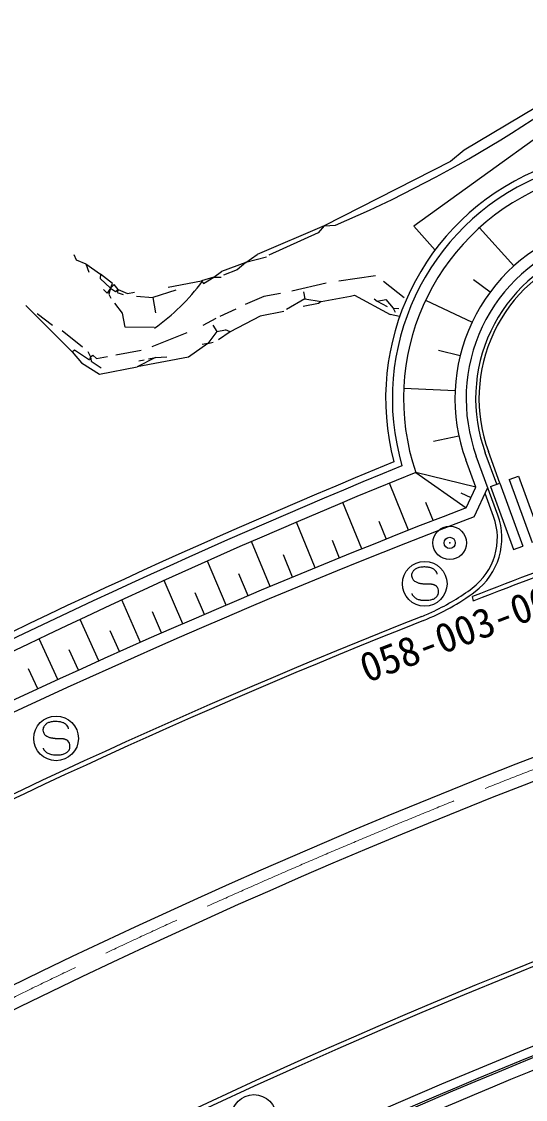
# Model space of a CAD drawing. Units: millimetres, scale not verified. Extents: x 40000 to 680000, y 20000 to 380000.
# Drawn here: x 116915 to 139458, y 272359 to 320586 of the extents above; entities that cross this region are included whole.
import ezdxf
from ezdxf.enums import TextEntityAlignment as Align

# ---------------------------------------------------------------- set-up
doc = ezdxf.new("R2010")
doc.units = ezdxf.units.MM
doc.header["$LTSCALE"] = 1000
doc.header["$PDMODE"] = 32
doc.header["$PDSIZE"] = 500
doc.linetypes.add('CHAIN', pattern=[18.5, 12, -1.5, 3.5, -1.5])
for name, color, linetype, lineweight in [('M-BGD', 7, 'Continuous', 25), ('M-BGD-EXST', 7, 'Continuous', 25), ('M-BMK', 2, 'CHAIN', 13), ('M-BMK-SRVR', 3, 'Continuous', 25), ('M-STR-STRC', 7, 'Continuous', 25), ('M-STR-STRD', 7, 'Continuous', 25)]:
    doc.layers.add(name, color=color, linetype=linetype, lineweight=lineweight)
doc.layers.add('M-OTRS', color=6, linetype='Continuous')
doc.styles.add('ＭＳ ゴシック', font='')
doc.styles.get('ＭＳ ゴシック').set_extended_font_data('MS Gothic')

msp = doc.modelspace()

# ---------------------------------------------------------------- linework, layer by layer
at = {"layer": 'M-BGD'}
for p, q in [((136107, 314327), (130449, 311443)), ((130449, 311443), (127460, 310165)), ((130185, 311135), (127983, 310135)), ((130449, 311443), (130185, 311135)), ((130449, 311443), (130960, 311476)), ((137406, 311364), (138946, 309657)), ((119253, 310159), (119363, 309921)), ((126946, 309809), (127460, 310165)), ((119363, 309921), (119784, 309743)), ((119363, 309921), (119784, 309743)), ((119784, 309743), (120452, 309288)), ((119784, 309743), (119918, 309380)), ((126946, 309809), (125859, 309409)), ((126946, 309809), (126557, 309477)), ((127870, 310049), (126946, 309809)), ((125520, 309151), (125859, 309409)), ((125520, 309151), (125844, 309147)), ((126557, 309477), (125957, 309234)), ((131110, 308983), (132744, 309229)), ((120895, 308661), (120743, 308438)), ((120895, 308661), (120817, 308388)), ((123473, 308698), (124970, 308982)), ((130549, 308877), (129001, 308519)), ((133115, 308976), (134029, 308245)), ((137134, 309046), (137884, 308488)), ((120583, 308602), (120743, 308438)), ((120817, 308388), (120915, 308212)), ((121230, 308595), (121191, 308459)), ((121191, 308459), (121465, 308381)), ((122062, 308301), (122783, 308244)), ((123820, 308570), (122783, 308244)), ((122783, 308244), (122914, 307557)), ((129583, 308177), (128768, 307699)), ((129523, 308488), (129583, 308177)), ((129583, 308177), (130316, 308057)), ((132684, 308183), (132832, 308082)), ((117101, 307876), (119173, 305813)), ((126502, 307721), (125789, 307392)), ((132832, 308082), (133266, 307841)), ((133539, 307764), (133800, 307749)), ((133539, 307764), (133637, 307589)), ((134401, 307992), (134410, 307985)), ((134992, 308116), (137072, 307134)), ((117620, 307522), (118300, 307005)), ((125614, 307294), (125025, 306989)), ((133828, 307384), (133399, 307479)), ((118734, 306764), (119648, 306033)), ((122845, 306898), (121550, 306911)), ((125474, 307009), (125658, 306721)), ((125658, 306721), (126032, 306792)), ((126243, 306703), (126032, 306792)), ((124312, 306659), (122749, 306040)), ((125658, 306721), (125242, 306189)), ((126243, 306703), (125729, 306346)), ((119883, 305819), (119992, 305581)), ((121139, 305669), (122262, 305883)), ((125242, 306189), (124992, 306142)), ((125242, 306189), (125491, 306237)), ((135576, 305886), (136541, 305646)), ((119992, 305581), (119954, 305444)), ((119992, 305581), (120105, 305667)), ((119992, 305581), (120028, 305394)), ((120028, 305394), (120473, 305091)), ((122906, 305552), (122080, 305137)), ((122158, 305410), (122407, 305458)), ((122594, 305493), (122906, 305552)), ((122906, 305552), (123417, 305585)), ((120396, 304817), (122080, 305137)), ((134016, 304189), (136313, 304083)), ((135347, 301819), (136479, 302058)), ((137234, 299756), (136789, 300976)), ((138221, 298508), (137259, 301147)), ((137234, 299756), (134548, 300415)), ((134548, 300415), (136801, 298826)), ((134234, 297828), (133370, 299933)), ((136562, 299503), (137017, 299291)), ((136801, 298826), (137234, 299756)), ((137169, 298431), (137775, 299733)), ((132138, 296994), (131286, 299067)), ((134988, 299078), (135323, 298254)), ((138033, 298440), (137655, 299476)), ((130048, 296144), (129209, 298186)), ((132895, 298236), (133224, 297428)), ((128040, 295311), (127200, 297316)), ((130808, 297379), (131130, 296586)), ((129043, 295729), (128627, 296733)), ((126068, 294477), (125228, 296446)), ((127053, 294896), (126636, 295882)), ((124133, 293644), (123293, 295576)), ((122234, 292810), (121395, 294706)), ((125100, 294062), (124683, 295030)), ((120371, 291978), (119533, 293838)), ((123183, 293229), (122766, 294178)), ((121302, 292396), (120886, 293327)), ((118544, 291147), (117707, 292972)), ((119457, 291564), (119042, 292478)), ((117636, 290729), (117221, 291625))]:
    msp.add_line(p, q, dxfattribs=at)
for points in [[(143487, 317931), (134459, 311429), (135414, 310362)], [(140556, 317110), (136722, 314831), (136107, 314327)], [(121230, 308595), (121652, 308417), (121964, 308476)], [(128502, 308424), (127753, 308282), (126915, 307929)], [(130316, 308057), (131626, 308306), (131814, 308341), (133399, 307479)], [(121550, 306911), (121431, 307535), (121087, 307986)], [(130316, 308057), (130203, 307971), (129517, 307841)], [(132832, 308082), (133207, 308153), (133539, 307764)], [(128655, 307613), (127595, 307412), (126243, 306703)], [(119173, 305813), (119286, 305899), (119954, 305444)], [(119173, 305813), (119591, 305311), (120396, 304817)], [(125242, 306189), (124389, 305575), (122080, 305137)], [(120105, 305667), (120266, 305504), (120765, 305598)]]:
    msp.add_lwpolyline(points, dxfattribs=at)
for points in [[(120895, 308661), (120984, 308872), (120452, 309288), (120426, 309089)], [(125056, 308869), (125520, 309151), (124970, 308982)], [(121058, 308821), (120895, 308661), (121117, 308509), (121230, 308595)]]:
    msp.add_lwpolyline(points, close=True, dxfattribs=at)
for centre, radius, start, end in [((107828, 365256), 58547, 293.27344, 310.67454), ((144305, 303717), 11100, 113.4762, 194.7988), ((144305, 303717), 10800, 113.5121, 196.1943), ((144305, 303717), 10300, 113.5753, 198.6954), ((144305, 303717), 8000, 109.3937, 200.0324), ((144305, 303717), 7500, 109.3937, 200.0324), ((117699, 314259), 9017, 304.9539, 324.0262), ((249339, 17907), 305739, 112.24961, 123.50924), ((249339, 17907), 305439, 112.19961, 123.50996), ((249339, 17907), 304939, 112.11318, 123.51115), ((248571, 7533), 292000, 91.75739, 121.8149), ((248571, 7533), 312000, 110.99199, 123.87479), ((248571, 7533), 311500, 110.95481, 123.87479), ((135403, 297480), 2800, 306.8497, 20.0324), ((135403, 297480), 3000, 306.8497, 20.0324), ((248571, 7533), 291800, 96.02779, 121.8149), ((248571, 7533), 288020, 91.75739, 119.47252), ((131205, 303082), 9800, 295.1666, 306.8497), ((131205, 303082), 10000, 291.6587, 306.8497), ((248571, 7533), 288500, 96.03231, 121.34499), ((131205, 303082), 9800, 291.6587, 295.1666), ((248571, 7533), 308200, 111.6587, 123.87479), ((248571, 7533), 308000, 111.6587, 123.87479), ((248571, 7533), 283000, 91.75739, 114.71797), ((248571, 7533), 282500, 91.75739, 114.70662), ((248571, 7533), 280700, 91.75739, 114.71397), ((248571, 7533), 288100, 108.27398, 121.18757), ((248571, 7533), 287500, 108.229, 119.47637)]:
    msp.add_arc(centre, radius, start, end, dxfattribs=at)
at = {"layer": 'M-BGD-EXST'}
for points in [[(134687, 295465), (134712, 295460), (134737, 295456), (134763, 295451), (134788, 295447), (134814, 295443), (134839, 295439), (134865, 295436), (134890, 295433), (134916, 295431), (134941, 295429), (134962, 295429), (134983, 295428), (135004, 295428), (135026, 295428), (135047, 295429), (135068, 295429), (135089, 295429), (135110, 295430), (135131, 295430), (135152, 295429), (135164, 295429), (135176, 295429), (135188, 295428), (135199, 295427), (135211, 295426), (135223, 295425), (135234, 295424), (135246, 295423), (135257, 295421), (135269, 295419), (135276, 295418), (135283, 295417), (135290, 295415), (135297, 295414), (135304, 295412), (135311, 295411), (135317, 295409), (135324, 295407), (135331, 295405), (135338, 295403), (135344, 295401), (135350, 295399), (135356, 295397), (135362, 295395), (135368, 295393), (135373, 295390), (135379, 295388), (135385, 295385), (135391, 295383), (135397, 295380), (135403, 295377), (135408, 295374), (135414, 295371), (135420, 295368), (135425, 295365), (135431, 295362), (135436, 295358), (135442, 295354), (135447, 295351), (135452, 295347), (135459, 295341), (135465, 295335), (135472, 295328), (135478, 295322), (135484, 295315)], [(134436, 294888), (134431, 294896), (134426, 294904), (134421, 294911), (134417, 294919), (134412, 294927), (134408, 294935), (134404, 294943), (134400, 294951), (134397, 294960), (134395, 294968), (134393, 294976), (134391, 294984), (134390, 294991)], [(118194, 288549), (118219, 288544), (118245, 288539), (118270, 288535), (118295, 288531), (118321, 288526), (118346, 288523), (118372, 288519), (118397, 288517), (118423, 288515), (118448, 288513), (118469, 288512), (118491, 288512), (118512, 288512), (118533, 288512), (118554, 288512), (118575, 288513), (118596, 288513), (118617, 288513), (118639, 288513), (118660, 288513), (118671, 288513), (118683, 288512), (118695, 288512), (118707, 288511), (118718, 288510), (118730, 288509), (118741, 288508), (118753, 288506), (118765, 288505), (118776, 288503), (118783, 288502), (118790, 288500), (118797, 288499), (118804, 288498), (118811, 288496), (118818, 288494), (118825, 288493), (118832, 288491), (118838, 288489), (118845, 288487), (118851, 288485), (118857, 288483), (118863, 288481), (118869, 288478), (118875, 288476), (118881, 288474), (118887, 288471), (118892, 288469), (118898, 288466), (118904, 288464), (118910, 288461), (118916, 288458), (118921, 288455), (118927, 288452), (118933, 288449), (118938, 288445), (118944, 288442), (118949, 288438), (118954, 288434), (118959, 288430), (118966, 288424), (118973, 288418), (118979, 288412), (118985, 288405), (118992, 288399)], [(117943, 287972), (117938, 287980), (117933, 287987), (117929, 287995), (117924, 288003), (117919, 288011), (117915, 288019), (117911, 288027), (117908, 288035), (117905, 288043), (117902, 288052), (117900, 288060), (117898, 288067), (117897, 288075)]]:
    msp.add_lwpolyline(points, dxfattribs=at)
for centre in [(134953, 295429), (118460, 288513), (127311, 271574)]:
    msp.add_circle(centre, 1000, dxfattribs=at)
for centre, radius, start, end in [((134729, 295806), 347, 114.638, 136.0855), ((134829, 295583), 591, 100.054, 114.5262), ((134919, 295091), 1092, 90.5454, 100.1869), ((134938, 294926), 1257, 82.477, 91.3279), ((135012, 295469), 709, 69.2741, 82.6429), ((135115, 295740), 419, 50.34, 69.2792), ((134662, 295808), 298, 172.3681, 193.7201), ((134653, 295801), 290, 150.0708, 170.8217), ((134662, 295809), 298, 193.7824, 222.17), ((134827, 295700), 491, 135.1508, 149.9367), ((135121, 295759), 401, 40.3943, 49.3685), ((135041, 295668), 521, 31.0741, 42.2143), ((135326, 295840), 188, 15.4849, 31.0741), ((135408, 295868), 101, 353.2451, 12.7461), ((134771, 295908), 445, 222.257, 242.8164), ((134863, 296091), 650, 242.9551, 254.2829), ((135227, 295083), 346, 0.8202, 42.0391), ((134790, 295164), 449, 217.9483, 228.2045), ((134798, 295185), 470, 229.1238, 248.2674), ((134893, 295425), 728, 248.3135, 261.1494), ((134968, 295917), 1226, 261.2217, 270.9828), ((134986, 295964), 1272, 270.1516, 279.4163), ((135076, 295414), 715, 279.4937, 291.465), ((135181, 295147), 428, 291.4581, 309.0625), ((135232, 295080), 344, 309.5264, 337.1503), ((135225, 295075), 349, 338.2637, 2.0545), ((118169, 288892), 298, 172.3681, 193.7201), ((118161, 288885), 290, 150.0708, 170.8217), ((118334, 288784), 491, 135.1508, 149.9367), ((118236, 288890), 347, 114.638, 136.0855), ((118337, 288667), 591, 100.054, 114.5262), ((118427, 288175), 1092, 90.5454, 100.1869), ((118446, 288010), 1257, 82.477, 91.3279), ((118519, 288553), 709, 69.2741, 82.6429), ((118622, 288824), 419, 50.34, 69.2792), ((118628, 288843), 401, 40.3943, 49.3685), ((118548, 288752), 521, 31.0741, 42.2143), ((118833, 288924), 188, 15.4849, 31.0741), ((118915, 288952), 101, 353.2451, 12.7461), ((118169, 288892), 298, 193.7824, 222.17), ((118278, 288992), 445, 222.257, 242.8164), ((118370, 289175), 650, 242.9551, 254.2829), ((118297, 288248), 449, 217.9483, 228.2045), ((118740, 288163), 344, 309.5264, 337.1503), ((118734, 288167), 346, 0.8202, 42.0391), ((118732, 288159), 349, 338.2637, 2.0545), ((118305, 288269), 470, 229.1238, 248.2674), ((118401, 288509), 728, 248.3135, 261.1494), ((118476, 289001), 1226, 261.2217, 270.9828), ((118493, 289047), 1272, 270.1516, 279.4163), ((118584, 288498), 715, 279.4937, 291.465), ((118688, 288231), 428, 291.4581, 309.0625)]:
    msp.add_arc(centre, radius, start, end, dxfattribs=at)
at = {"layer": 'M-BMK'}
msp.add_arc((248569, 7533), 299998, 104.91913, 123.73132, dxfattribs=at)
at = {"layer": 'M-BMK-SRVR'}
msp.add_circle((136071, 297262), 750, dxfattribs=at)
at = {"layer": 'M-OTRS'}
msp.add_point((136071, 297262), dxfattribs=at)
at = {"layer": 'M-STR-STRC'}
for p, q in [((138172, 299883), (137658, 301293)), ((138313, 299936), (137799, 301344)), ((138734, 300094), (139155, 300252)), ((138734, 300094), (139761, 297276)), ((139155, 300252), (140183, 297434)), ((137892, 299777), (138313, 299936)), ((137892, 299777), (138919, 296958)), ((138313, 299936), (139340, 297117)), ((138919, 296958), (139340, 297117)), ((137132, 294658), (137084, 294862))]:
    msp.add_line(p, q, dxfattribs=at)
for centre, radius, start, end in [((144305, 303717), 7075, 109.3937, 200.0324), ((144305, 303717), 6925, 109.3937, 200.0324), ((248571, 7533), 308200, 108.8735, 111.2069), ((248571, 7533), 308000, 108.8735, 111.2069)]:
    msp.add_arc(centre, radius, start, end, dxfattribs=at)
at = {"layer": 'M-STR-STRD'}
for radius, start, end in [(300500, 104.88282, 123.76825), (299500, 104.88311, 123.76782)]:
    msp.add_arc((248571, 7533), radius, start, end, dxfattribs=at)

# ---------------------------------------------------------------- texts
at = {"layer": 'M-BMK-SRVR', "style": 'ＭＳ ゴシック'}
msp.add_text('058-003-00-1', height=1320, rotation=20.897, dxfattribs=at).set_placement((132510, 290617), align=Align.BOTTOM_LEFT)

doc.saveas('drawing.dxf')
